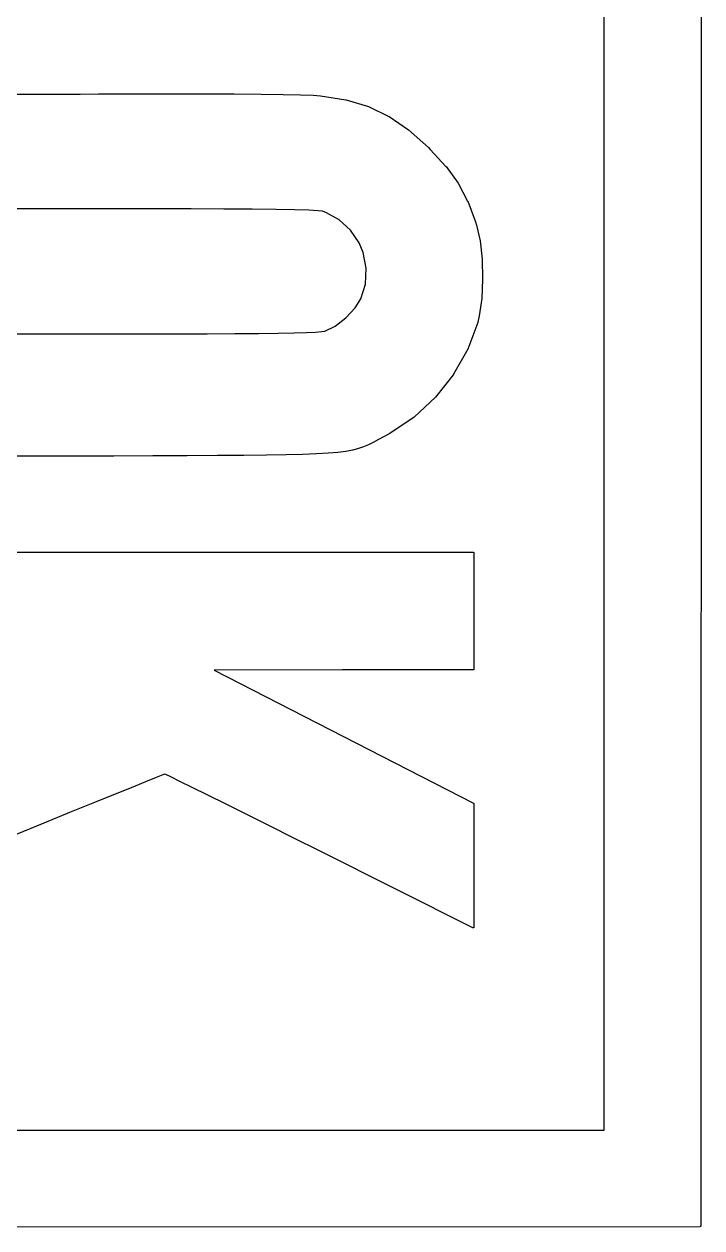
# Model space of a CAD drawing. Extents: x -1.2 to 49.3, y 2.3 to 45.6.
# Drawn here: x 43.54 to 49.32, y 8.8 to 19.07 of the extents above; entities that cross this region are included whole.
import ezdxf

# ---------------------------------------------------------------- set-up
doc = ezdxf.new("R2010")
doc.units = 0
doc.layers.add('BLACK', color=7, linetype='CONTINUOUS')

msp = doc.modelspace()

# ---------------------------------------------------------------- linework, layer by layer
at = {"layer": 'BLACK', "linetype": 'CONTINUOUS'}
for p, q in [((49.3222, 40.067), (49.3116, 8.81441)), ((48.4867, 9.63433), (48.4867, 39.2365)), ((43.4273, 18.4748), (43.7117, 18.476)), ((43.7117, 18.476), (44.0149, 18.4772)), ((43.7117, 18.476), (43.7117, 18.476)), ((44.0149, 18.4772), (44.1721, 18.4777)), ((44.0149, 18.4772), (44.0149, 18.4772)), ((44.1721, 18.4777), (44.4017, 18.4784)), ((44.4017, 18.4784), (44.75, 18.4789)), ((44.4017, 18.4784), (44.4017, 18.4784)), ((44.75, 18.4789), (44.75, 18.4789)), ((44.75, 18.4789), (45.0592, 18.4786)), ((45.0592, 18.4786), (45.0593, 18.4786)), ((45.0593, 18.4786), (45.3289, 18.4776)), ((45.3289, 18.4776), (45.3289, 18.4776)), ((45.3289, 18.4776), (45.5586, 18.4759)), ((45.5586, 18.4759), (45.5586, 18.4759)), ((45.5586, 18.4759), (45.7478, 18.4734)), ((45.7478, 18.4734), (45.7479, 18.4734)), ((45.7479, 18.4734), (45.7479, 18.4734)), ((45.7479, 18.4734), (45.8961, 18.4702)), ((45.8961, 18.4702), (45.8962, 18.4702)), ((45.8962, 18.4702), (45.8962, 18.4702)), ((45.8962, 18.4702), (46.003, 18.4663)), ((46.003, 18.4663), (46.0031, 18.4663)), ((46.0031, 18.4663), (46.0031, 18.4662)), ((46.0031, 18.4662), (46.0032, 18.4662)), ((46.0032, 18.4662), (46.0658, 18.4618)), ((46.0658, 18.4618), (46.0659, 18.4618)), ((46.0659, 18.4618), (46.0661, 18.4618)), ((46.0661, 18.4618), (46.0663, 18.4618)), ((46.0663, 18.4618), (46.2834, 18.427)), ((46.2834, 18.427), (46.2835, 18.427)), ((46.2835, 18.427), (46.2837, 18.4269)), ((46.2837, 18.4269), (46.284, 18.4269)), ((46.284, 18.4269), (46.4752, 18.3699)), ((46.4752, 18.3699), (46.4753, 18.3699)), ((46.4753, 18.3699), (46.4756, 18.3698)), ((46.4756, 18.3698), (46.476, 18.3696)), ((46.476, 18.3696), (46.6505, 18.286)), ((46.6505, 18.286), (46.6506, 18.286)), ((46.6506, 18.286), (46.6509, 18.2858)), ((46.6509, 18.2858), (46.6512, 18.2856)), ((46.6512, 18.2856), (46.8182, 18.1708)), ((46.8182, 18.1708), (46.8183, 18.1708)), ((46.8183, 18.1708), (46.8185, 18.1706)), ((46.8185, 18.1706), (46.8187, 18.1704)), ((46.8187, 18.1704), (46.9877, 18.0199)), ((46.9877, 18.0199), (46.9877, 18.0198)), ((46.9877, 18.0198), (46.9878, 18.0198)), ((46.9878, 18.0198), (46.9878, 18.0197)), ((46.9878, 18.0197), (47.0034, 18.0043)), ((47.0034, 18.0043), (47.0034, 18.0043)), ((47.0034, 18.0043), (47.0035, 18.0042)), ((47.0035, 18.0042), (47.0036, 18.0041)), ((47.0036, 18.0041), (47.1375, 17.8587)), ((47.1375, 17.8587), (47.1375, 17.8586)), ((47.1375, 17.8586), (47.1377, 17.8584)), ((47.1377, 17.8584), (47.1379, 17.8582)), ((47.1379, 17.8582), (47.2411, 17.7161)), ((47.2411, 17.7161), (47.2412, 17.716)), ((47.2412, 17.716), (47.2413, 17.7157)), ((47.2413, 17.7157), (47.2415, 17.7155)), ((47.2415, 17.7155), (47.3224, 17.5632)), ((43.5596, 17.4979), (43.3101, 17.4975)), ((43.846, 17.4982), (43.5596, 17.4979)), ((44.1721, 17.4982), (43.846, 17.4982)), ((44.2891, 17.4982), (44.1721, 17.4982)), ((44.2892, 17.4982), (44.2891, 17.4982)), ((44.6448, 17.4977), (44.2892, 17.4982)), ((44.6449, 17.4977), (44.6448, 17.4977)), ((44.9628, 17.4968), (44.6449, 17.4977)), ((45.2424, 17.4953), (44.9628, 17.4968)), ((44.9628, 17.4968), (44.9628, 17.4968)), ((45.4831, 17.4933), (45.2424, 17.4953)), ((45.2424, 17.4953), (45.2424, 17.4953)), ((45.4832, 17.4933), (45.4831, 17.4933)), ((45.6844, 17.4909), (45.4832, 17.4933)), ((45.8456, 17.4879), (45.6844, 17.4909)), ((45.6844, 17.4909), (45.6844, 17.4909)), ((45.9661, 17.4845), (45.8456, 17.4879)), ((46.0453, 17.4806), (45.9661, 17.4845)), ((46.0823, 17.4763), (46.0453, 17.4806)), ((46.1187, 17.4639), (46.0823, 17.4763)), ((47.3224, 17.5632), (47.3224, 17.5632)), ((47.3224, 17.5632), (47.3225, 17.5629)), ((47.3225, 17.5629), (47.3226, 17.5626)), ((47.3226, 17.5626), (47.3892, 17.3868)), ((46.2258, 17.403), (46.1187, 17.4639)), ((46.3222, 17.314), (46.2258, 17.403)), ((47.3892, 17.3868), (47.3893, 17.3868)), ((47.3893, 17.3868), (47.3893, 17.3867)), ((47.3893, 17.3867), (47.3893, 17.3866)), ((47.3893, 17.3866), (47.3988, 17.3567)), ((46.3961, 17.2071), (46.3222, 17.314)), ((47.3988, 17.3567), (47.3988, 17.3566)), ((47.3988, 17.3566), (47.3989, 17.3564)), ((47.3989, 17.3564), (47.3989, 17.3563)), ((47.3989, 17.3563), (47.4281, 17.225)), ((46.4299, 17.1254), (46.3961, 17.2071)), ((47.4281, 17.225), (47.4281, 17.2249)), ((47.4281, 17.2249), (47.4282, 17.2246)), ((47.4282, 17.2246), (47.4282, 17.2244)), ((47.4282, 17.2244), (47.4453, 17.0671)), ((46.4555, 16.9895), (46.4299, 17.1254)), ((47.4453, 17.0671), (47.4453, 17.067)), ((47.4453, 17.067), (47.4453, 17.0669)), ((47.4453, 17.0669), (47.4453, 17.0667)), ((47.4453, 17.0667), (47.45, 16.898)), ((46.4493, 16.8529), (46.4555, 16.9895)), ((46.411, 16.7292), (46.4493, 16.8529)), ((47.45, 16.8977), (47.4423, 16.7322)), ((47.45, 16.898), (47.45, 16.898)), ((47.45, 16.898), (47.45, 16.8978)), ((47.45, 16.8978), (47.45, 16.8977)), ((46.282, 16.566), (46.3614, 16.6514)), ((46.3614, 16.6514), (46.411, 16.7292)), ((47.4422, 16.7317), (47.4218, 16.5841)), ((47.4423, 16.7322), (47.4422, 16.7321)), ((47.4422, 16.7321), (47.4422, 16.7319)), ((47.4422, 16.7319), (47.4422, 16.7317)), ((46.1911, 16.496), (46.282, 16.566)), ((47.4217, 16.5836), (47.4088, 16.5285)), ((47.4218, 16.584), (47.4217, 16.5838)), ((47.4217, 16.5838), (47.4217, 16.5836)), ((47.4218, 16.5841), (47.4218, 16.584)), ((45.8404, 16.4383), (45.9466, 16.4414)), ((45.9466, 16.4414), (46.0248, 16.445)), ((46.0248, 16.445), (46.0764, 16.4491)), ((46.0764, 16.4491), (46.1024, 16.4535)), ((46.1024, 16.4535), (46.1911, 16.496)), ((47.4086, 16.5279), (47.3245, 16.2994)), ((47.4087, 16.5282), (47.4086, 16.5279)), ((47.4088, 16.5285), (47.4087, 16.5282)), ((47.4088, 16.5285), (47.4088, 16.5285)), ((42.3015, 16.4292), (44.1606, 16.429)), ((44.1606, 16.429), (44.5133, 16.4292)), ((44.5133, 16.4292), (44.8255, 16.4297)), ((44.8255, 16.4297), (45.0989, 16.4305)), ((45.0989, 16.4305), (45.3353, 16.4318)), ((45.3353, 16.4318), (45.5365, 16.4335)), ((45.3353, 16.4318), (45.3353, 16.4318)), ((45.5365, 16.4335), (45.7043, 16.4356)), ((45.5365, 16.4335), (45.5365, 16.4335)), ((45.7043, 16.4356), (45.8404, 16.4383)), ((45.7043, 16.4356), (45.7043, 16.4356)), ((47.3241, 16.2986), (47.2029, 16.0845)), ((47.3243, 16.299), (47.3241, 16.2986)), ((47.3244, 16.2993), (47.3243, 16.299)), ((47.3245, 16.2994), (47.3244, 16.2993)), ((47.2025, 16.0839), (47.0485, 15.8894)), ((47.2027, 16.0842), (47.2025, 16.0839)), ((47.2029, 16.0845), (47.2027, 16.0842)), ((47.2029, 16.0845), (47.2029, 16.0845)), ((47.0479, 15.8888), (46.8653, 15.7192)), ((47.0482, 15.8891), (47.0479, 15.8888)), ((47.0484, 15.8893), (47.0482, 15.8891)), ((47.0485, 15.8894), (47.0484, 15.8893)), ((46.8647, 15.7187), (46.6577, 15.5789)), ((46.8649, 15.7189), (46.8647, 15.7187)), ((46.8652, 15.7191), (46.8649, 15.7189)), ((46.8653, 15.7192), (46.8652, 15.7191)), ((46.5605, 15.527), (46.5167, 15.5039)), ((46.5606, 15.527), (46.5605, 15.527)), ((46.5605, 15.527), (46.5605, 15.527)), ((46.6101, 15.5532), (46.5606, 15.527)), ((46.6102, 15.5532), (46.6101, 15.5532)), ((46.6572, 15.5787), (46.6102, 15.5532)), ((46.6102, 15.5532), (46.6102, 15.5532)), ((46.6574, 15.5788), (46.6572, 15.5787)), ((46.6576, 15.5789), (46.6574, 15.5788)), ((46.6577, 15.5789), (46.6576, 15.5789)), ((46.2142, 15.4176), (46.1318, 15.4103)), ((46.2143, 15.4176), (46.2142, 15.4176)), ((46.2144, 15.4176), (46.2143, 15.4176)), ((46.2145, 15.4177), (46.2144, 15.4176)), ((46.283, 15.4266), (46.2145, 15.4177)), ((46.2831, 15.4266), (46.283, 15.4266)), ((46.2832, 15.4267), (46.2831, 15.4266)), ((46.2833, 15.4267), (46.2832, 15.4267)), ((46.3407, 15.4375), (46.2833, 15.4267)), ((46.3408, 15.4375), (46.3407, 15.4375)), ((46.3409, 15.4376), (46.3408, 15.4375)), ((46.341, 15.4376), (46.3409, 15.4376)), ((46.3901, 15.4505), (46.341, 15.4376)), ((46.3903, 15.4505), (46.3901, 15.4505)), ((46.3904, 15.4506), (46.3903, 15.4505)), ((46.3905, 15.4506), (46.3904, 15.4506)), ((46.4341, 15.4657), (46.3905, 15.4506)), ((46.4342, 15.4658), (46.4341, 15.4657)), ((46.4344, 15.4658), (46.4342, 15.4658)), ((46.4753, 15.4835), (46.4344, 15.4659)), ((46.4344, 15.4659), (46.4344, 15.4658)), ((46.4754, 15.4835), (46.4753, 15.4835)), ((46.4755, 15.4836), (46.4754, 15.4835)), ((46.4756, 15.4836), (46.4755, 15.4836)), ((46.5166, 15.5038), (46.4756, 15.4836)), ((46.5167, 15.5039), (46.5166, 15.5039)), ((46.5166, 15.5039), (46.5166, 15.5039)), ((46.5166, 15.5039), (46.5166, 15.5038)), ((43.5954, 15.385), (43.3243, 15.3846)), ((43.9033, 15.3859), (43.5954, 15.385)), ((43.5954, 15.385), (43.5954, 15.385)), ((44.2508, 15.3871), (43.9033, 15.3859)), ((43.9033, 15.3859), (43.9033, 15.3859)), ((44.3009, 15.3873), (44.2508, 15.3871)), ((44.2508, 15.3871), (44.2508, 15.3871)), ((44.6347, 15.3884), (44.3009, 15.3873)), ((44.9293, 15.3895), (44.6347, 15.3884)), ((45.1876, 15.3906), (44.9293, 15.3895)), ((44.9293, 15.3895), (44.9293, 15.3895)), ((45.4124, 15.392), (45.1876, 15.3906)), ((45.1876, 15.3906), (45.1876, 15.3906)), ((45.6065, 15.3939), (45.4124, 15.392)), ((45.4124, 15.392), (45.4124, 15.392)), ((45.7726, 15.3965), (45.6065, 15.3939)), ((45.6065, 15.3939), (45.6065, 15.3939)), ((45.6065, 15.3939), (45.6065, 15.3939)), ((45.7727, 15.3965), (45.7726, 15.3965)), ((45.7726, 15.3965), (45.7726, 15.3965)), ((45.9136, 15.3999), (45.7727, 15.3965)), ((45.9137, 15.3999), (45.9136, 15.3999)), ((46.0324, 15.4045), (45.9137, 15.3999)), ((45.9137, 15.3999), (45.9137, 15.3999)), ((46.0325, 15.4045), (46.0324, 15.4045)), ((46.0324, 15.4045), (46.0324, 15.4045)), ((46.0324, 15.4045), (46.0324, 15.4045)), ((46.1317, 15.4103), (46.0325, 15.4045)), ((46.1318, 15.4103), (46.1317, 15.4103)), ((46.1317, 15.4103), (46.1317, 15.4103)), ((46.1317, 15.4103), (46.1317, 15.4103)), ((40.9563, 14.5662), (47.3699, 14.5662)), ((47.3699, 14.5662), (47.3704, 14.5661)), ((47.3704, 14.5661), (47.3708, 14.5661)), ((47.3708, 14.5661), (47.3709, 14.5661)), ((47.3709, 14.5661), (47.3709, 14.5661)), ((47.3709, 14.5661), (47.3714, 14.5659)), ((47.3714, 14.5659), (47.3718, 14.5658)), ((47.3718, 14.5658), (47.3718, 14.5658)), ((47.3718, 14.5658), (47.3718, 14.5658)), ((47.3718, 14.5658), (47.3723, 14.5655)), ((47.3723, 14.5655), (47.3726, 14.5653)), ((47.3726, 14.5653), (47.3726, 14.5653)), ((47.3726, 14.5653), (47.3727, 14.5653)), ((47.3727, 14.5653), (47.373, 14.565)), ((47.373, 14.565), (47.3734, 14.5647)), ((47.3734, 14.5647), (47.3734, 14.5647)), ((47.3734, 14.5647), (47.3734, 14.5647)), ((47.3734, 14.5647), (47.3737, 14.5643)), ((47.3737, 14.5643), (47.374, 14.5639)), ((47.374, 14.5639), (47.374, 14.5639)), ((47.374, 14.5639), (47.374, 14.5639)), ((47.374, 14.5639), (47.3742, 14.5635)), ((47.3742, 14.5635), (47.3745, 14.5631)), ((47.3745, 14.5631), (47.3745, 14.5631)), ((47.3745, 14.5631), (47.3745, 14.563)), ((47.3745, 14.563), (47.3746, 14.5627)), ((47.3746, 14.5627), (47.3747, 14.5621)), ((47.3747, 14.5621), (47.3747, 14.5621)), ((47.3747, 14.5621), (47.3747, 14.5621)), ((47.3747, 14.5621), (47.3748, 14.5617)), ((47.3748, 14.5617), (47.3748, 14.5612)), ((47.3748, 14.5612), (47.3748, 13.5663)), ((47.374, 13.5635), (47.3737, 13.5632)), ((47.3742, 13.5639), (47.374, 13.5635)), ((47.374, 13.5635), (47.374, 13.5635)), ((47.374, 13.5635), (47.374, 13.5635)), ((47.3744, 13.5644), (47.3742, 13.5639)), ((47.3745, 13.5647), (47.3744, 13.5644)), ((47.3744, 13.5644), (47.3744, 13.5644)), ((47.3744, 13.5644), (47.3744, 13.5644)), ((47.3747, 13.5653), (47.3745, 13.5647)), ((47.3748, 13.5658), (47.3747, 13.5653)), ((47.3747, 13.5653), (47.3747, 13.5653)), ((47.3747, 13.5653), (47.3747, 13.5653)), ((47.3748, 13.5663), (47.3748, 13.5658)), ((46.2533, 13.561), (45.1574, 13.5607)), ((45.1574, 13.5607), (46.2556, 12.9974)), ((47.3698, 13.5613), (46.2533, 13.561)), ((47.3704, 13.5614), (47.3698, 13.5613)), ((47.3708, 13.5614), (47.3704, 13.5614)), ((47.3713, 13.5616), (47.3708, 13.5614)), ((47.3708, 13.5614), (47.3708, 13.5614)), ((47.3708, 13.5614), (47.3708, 13.5614)), ((47.3717, 13.5617), (47.3713, 13.5616)), ((47.3721, 13.5619), (47.3717, 13.5617)), ((47.3717, 13.5617), (47.3717, 13.5617)), ((47.3717, 13.5617), (47.3717, 13.5617)), ((47.3726, 13.5621), (47.3721, 13.5619)), ((47.373, 13.5625), (47.3726, 13.5622)), ((47.3726, 13.5622), (47.3726, 13.5622)), ((47.3726, 13.5622), (47.3726, 13.5621)), ((47.3733, 13.5628), (47.373, 13.5625)), ((47.3734, 13.5628), (47.3733, 13.5628)), ((47.3733, 13.5628), (47.3733, 13.5628)), ((47.3737, 13.5632), (47.3734, 13.5628)), ((46.2556, 12.9974), (46.2556, 12.9973)), ((46.2556, 12.9973), (46.2556, 12.9973)), ((46.2556, 12.9973), (47.3721, 12.4246)), ((44.6626, 12.6421), (44.5715, 12.6056)), ((44.7198, 12.6648), (44.6626, 12.6421)), ((44.6626, 12.6421), (44.6626, 12.6421)), ((44.7387, 12.6719), (44.7198, 12.6648)), ((44.7461, 12.6687), (44.7387, 12.6719)), ((44.7896, 12.6478), (44.7461, 12.6687)), ((44.866, 12.6104), (44.7896, 12.6478)), ((44.4493, 12.5563), (44.2989, 12.4954)), ((44.4494, 12.5563), (44.4493, 12.5563)), ((44.5715, 12.6056), (44.4494, 12.5563)), ((44.5715, 12.6056), (44.5715, 12.6056)), ((44.9719, 12.5581), (44.866, 12.6104)), ((45.1045, 12.4924), (44.9719, 12.5581)), ((44.9719, 12.5581), (44.9719, 12.5581)), ((44.2988, 12.4954), (44.1228, 12.424)), ((44.2989, 12.4954), (44.2988, 12.4954)), ((44.2988, 12.4954), (44.2988, 12.4954)), ((45.1045, 12.4923), (45.1045, 12.4924)), ((45.2605, 12.4147), (45.1045, 12.4923)), ((43.9237, 12.3432), (43.7045, 12.254)), ((44.1228, 12.424), (43.9237, 12.3432)), ((43.9237, 12.3432), (43.9237, 12.3432)), ((45.437, 12.3267), (45.2605, 12.4147)), ((45.2605, 12.4147), (45.2605, 12.4147)), ((47.3721, 12.4246), (47.3722, 12.4245)), ((47.3722, 12.4245), (47.3724, 12.4244)), ((47.3724, 12.4244), (47.3726, 12.4243)), ((47.3726, 12.4243), (47.3728, 12.4241)), ((47.3728, 12.4241), (47.373, 12.424)), ((47.373, 12.424), (47.3732, 12.4238)), ((47.3732, 12.4238), (47.3734, 12.4236)), ((47.3734, 12.4236), (47.3735, 12.4235)), ((47.3735, 12.4235), (47.3737, 12.4233)), ((47.3737, 12.4233), (47.3738, 12.4231)), ((47.3738, 12.4231), (47.374, 12.4229)), ((47.374, 12.4229), (47.3741, 12.4227)), ((47.3741, 12.4227), (47.3742, 12.4225)), ((47.3742, 12.4225), (47.3743, 12.4223)), ((47.3743, 12.4223), (47.3745, 12.422)), ((47.3745, 12.422), (47.3745, 12.4218)), ((47.3745, 12.4218), (47.3746, 12.4216)), ((47.3746, 12.4216), (47.3747, 12.4213)), ((47.3747, 12.4213), (47.3747, 12.4211)), ((47.3747, 12.4211), (47.3748, 12.4209)), ((47.3748, 12.4209), (47.3748, 12.4206)), ((47.3748, 12.4206), (47.3748, 12.4204)), ((47.3748, 12.4204), (47.3748, 12.4201)), ((47.3748, 12.4201), (47.3748, 11.3637)), ((43.7045, 12.254), (43.4677, 12.1576)), ((45.6306, 12.23), (45.437, 12.3267)), ((45.437, 12.3267), (45.437, 12.3267)), ((45.6307, 12.23), (45.6306, 12.23)), ((45.8386, 12.1259), (45.6307, 12.23)), ((45.8387, 12.1259), (45.8386, 12.1259)), ((45.8386, 12.1259), (45.8386, 12.1259)), ((46.0579, 12.0161), (45.8387, 12.1259)), ((47.3676, 11.3593), (46.0579, 12.0161)), ((46.0579, 12.0161), (46.0579, 12.0161)), ((47.3678, 11.3592), (47.3676, 11.3593)), ((47.3679, 11.3591), (47.3678, 11.3592)), ((47.3682, 11.359), (47.3679, 11.3591)), ((47.3685, 11.3589), (47.3682, 11.359)), ((47.3687, 11.3589), (47.3685, 11.3589)), ((47.3688, 11.3588), (47.3687, 11.3589)), ((47.3691, 11.3588), (47.3688, 11.3588)), ((47.3695, 11.3588), (47.3691, 11.3588)), ((47.3696, 11.3588), (47.3695, 11.3588)), ((47.3698, 11.3587), (47.3696, 11.3588)), ((47.3701, 11.3588), (47.3698, 11.3587)), ((47.3704, 11.3588), (47.3701, 11.3588)), ((47.3706, 11.3588), (47.3704, 11.3588)), ((47.3708, 11.3588), (47.3706, 11.3588)), ((47.3711, 11.3589), (47.3708, 11.3588)), ((47.3714, 11.359), (47.3711, 11.3589)), ((47.3715, 11.3591), (47.3714, 11.359)), ((47.3717, 11.3591), (47.3715, 11.3591)), ((47.372, 11.3592), (47.3717, 11.3591)), ((47.3723, 11.3594), (47.372, 11.3592)), ((47.3724, 11.3595), (47.3723, 11.3594)), ((47.3726, 11.3596), (47.3724, 11.3595)), ((47.3728, 11.3598), (47.3726, 11.3596)), ((47.3731, 11.3599), (47.3728, 11.3598)), ((47.3732, 11.3601), (47.3731, 11.3599)), ((47.3733, 11.3602), (47.3732, 11.3601)), ((47.3735, 11.3604), (47.3733, 11.3602)), ((47.3738, 11.3606), (47.3735, 11.3604)), ((47.3739, 11.3608), (47.3738, 11.3606)), ((47.374, 11.3609), (47.3739, 11.3608)), ((47.3741, 11.3612), (47.374, 11.3609)), ((47.3743, 11.3615), (47.3741, 11.3612)), ((47.3744, 11.3618), (47.3743, 11.3616)), ((47.3743, 11.3616), (47.3743, 11.3615)), ((47.3745, 11.3621), (47.3744, 11.3618)), ((47.3746, 11.3624), (47.3745, 11.3621)), ((47.3747, 11.3625), (47.3746, 11.3624)), ((47.3748, 11.363), (47.3747, 11.3627)), ((47.3747, 11.3627), (47.3747, 11.3625)), ((47.3748, 11.3637), (47.3748, 11.3635)), ((47.3748, 11.3635), (47.3748, 11.3633)), ((47.3748, 11.3633), (47.3748, 11.363)), ((38.0403, 9.63433), (48.4867, 9.63433)), ((49.3066, 8.80942), (37.2098, 8.79876)), ((49.3071, 8.80947), (49.3066, 8.80942)), ((49.3075, 8.8095), (49.3071, 8.80947)), ((49.3076, 8.80951), (49.3075, 8.80951)), ((49.3075, 8.80951), (49.3075, 8.8095)), ((49.308, 8.80965), (49.3076, 8.80951)), ((49.3085, 8.80978), (49.308, 8.80965)), ((49.3089, 8.81001), (49.3085, 8.80979)), ((49.3085, 8.80979), (49.3085, 8.80979)), ((49.3085, 8.80979), (49.3085, 8.80978)), ((49.3093, 8.81023), (49.3089, 8.81001)), ((49.3094, 8.81025), (49.3093, 8.81024)), ((49.3093, 8.81024), (49.3093, 8.81023)), ((49.3098, 8.81058), (49.3094, 8.81025)), ((49.3101, 8.81084), (49.3098, 8.81058)), ((49.3104, 8.81124), (49.3101, 8.81087)), ((49.3101, 8.81087), (49.3101, 8.81086)), ((49.3101, 8.81086), (49.3101, 8.81084)), ((49.3107, 8.81159), (49.3104, 8.81124)), ((49.3109, 8.81202), (49.3107, 8.81162)), ((49.3107, 8.81162), (49.3107, 8.81161)), ((49.3107, 8.81161), (49.3107, 8.81159)), ((49.3112, 8.81244), (49.3109, 8.81202)), ((49.3113, 8.81289), (49.3112, 8.81248)), ((49.3112, 8.81248), (49.3112, 8.81246)), ((49.3112, 8.81246), (49.3112, 8.81244)), ((49.3115, 8.81337), (49.3113, 8.81289)), ((49.3116, 8.81434), (49.3115, 8.81383)), ((49.3115, 8.81383), (49.3115, 8.81341)), ((49.3115, 8.81341), (49.3115, 8.8134)), ((49.3115, 8.8134), (49.3115, 8.81337)), ((49.3116, 8.81441), (49.3116, 8.81434))]:
    msp.add_line(p, q, dxfattribs=at)

doc.saveas('drawing.dxf')
